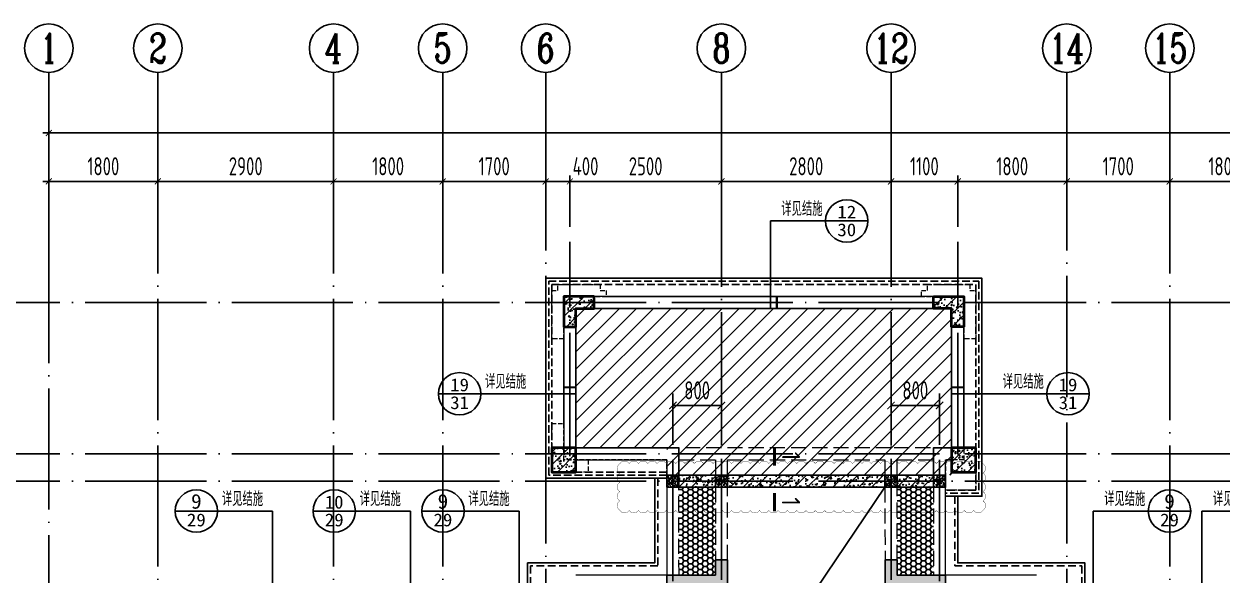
# Model space of a CAD drawing. Extents: x -461650 to 361314, y 245336 to 769729.
# Drawn here: x -12934 to 6839, y 649695 to 658795 of the extents above; entities that cross this region are included whole.
import ezdxf
from ezdxf.enums import TextEntityAlignment as Align

# ---------------------------------------------------------------- set-up
doc = ezdxf.new("R2010")
doc.units = 0
doc.header["$LTSCALE"] = 1000
for name, pattern in [('__DASH', [0.35, 0.25, -0.1]), ('DASH', [0.35, 0.25, -0.1]), ('DOTE', [2.42, 2, -0.2, 0.02, -0.2]), ('HIDDEN', [0.375, 0.25, -0.125])]:
    doc.linetypes.add(name, pattern=pattern)
doc.layers.get('0').update_dxf_attribs({"linetype": 'CONTINUOUS'})
doc.layers.get('DEFPOINTS').update_dxf_attribs({"linetype": 'CONTINUOUS'})
for name, color, linetype in [('A-AXIS', 1, 'CONTINUOUS'), ('A-DOTE', 10, 'DOTE'), ('AXIS_NUM', 7, 'CONTINUOUS'), ('DIM_IDEN', 67, 'CONTINUOUS'), ('HATCH', 8, 'CONTINUOUS'), ('PUB_TEXT', 2, 'CONTINUOUS'), ('ROOF', 183, 'CONTINUOUS'), ('S-B板填充', 251, 'CONTINUOUS'), ('S-B板边线', 2, 'CONTINUOUS'), ('S-B板配筋号', 7, 'CONTINUOUS'), ('S-L主梁线', 4, 'DASH'), ('S-Q墙填充', 252, 'CONTINUOUS'), ('S-Q墙实线', 6, 'CONTINUOUS'), ('S-Q墙标注', 3, 'CONTINUOUS'), ('S-Y一般标注', 3, 'CONTINUOUS'), ('S-Z柱填充', 252, 'CONTINUOUS'), ('S-Z柱实线', 6, 'CONTINUOUS'), ('S-构造柱', 212, 'CONTINUOUS'), ('THICK', 6, 'CONTINUOUS'), ('看线', 251, 'CONTINUOUS')]:
    doc.layers.add(name, color=color, linetype=linetype)
doc.layers.add('审图修改', color=2, linetype='CONTINUOUS', plot=False)
doc.layers.add('配箍校核', color=34, linetype='CONTINUOUS', plot=False)
doc.layers.add('平面-看线', color=45, linetype='CONTINUOUS', lineweight=15)
doc.styles.add('_TCH_AXIS', font='COMPLEX', dxfattribs={"bigfont": 'GBCBIG'})
doc.styles.add('_TCH_LABEL', font='simhei.ttf')
doc.styles.add('TSSD_Axis', font='complex.shx', dxfattribs={"width": 0.7, "bigfont": 'hztxt.shx'})
doc.styles.add('TSSD_DIMENSION', font='Tssdeng.shx', dxfattribs={"width": 0.7, "bigfont": 'tssdchn.shx'})
doc.styles.add('TSSD_Label', font='Tssdeng.shx', dxfattribs={"width": 0.7, "bigfont": 'hztxt.shx'})
doc.styles.add('TSSD_REIN', font='tssdeng.shx', dxfattribs={"width": 0.7, "height": 300, "bigfont": 'tssdchn.shx'})
doc.styles.add('结构文字', font='zstxt.shx', dxfattribs={"width": 0.7, "bigfont": 'zshz.shx'})
doc.dimstyles.new('STRUCK', dxfattribs={"dimtxt": 400, "dimasz": 121, "dimexe": 200, "dimexo": 150, "dimgap": 115, "dimtad": 1, "dimdec": 0, "dimdsep": 46, "dimtxsty": '结构文字', "dimblk": 'ARCHTICK', "dimcen": 400, "dimclrd": 3, "dimclre": 3, "dimclrt": 7, "dimadec": 0, "dimazin": 0, "dimtfac": 1, "dimtdec": 0, "dimtix": 1, "dimtmove": 2, "dimatfit": 3, "dimldrblk": '_DIMX', "dimfxl": 0, "dimtolj": 1, "dimtzin": 0, "dimarcsym": 0})
doc.dimstyles.new('TSSD_100_100', dxfattribs={"dimtxt": 300, "dimasz": 100, "dimexe": 100, "dimexo": 250, "dimgap": 100, "dimtad": 1, "dimdec": 0, "dimzin": 0, "dimdsep": 46, "dimtxsty": 'TSSD_DIMENSION', "dimblk": 'ARCHTICK', "dimcen": 0, "dimdle": 100, "dimclrt": 7, "dimadec": 0, "dimazin": 0, "dimtfac": 1, "dimtdec": 0, "dimtix": 1, "dimtmove": 2, "dimatfit": 3, "dimldrblk": 'ARCHTICK', "dimfxl": 0, "dimtolj": 1, "dimtzin": 0, "dimarcsym": 0})
pattern_1 = [(50, (46738.58, -83346.06), (215.17805, -18.82564), [22.5, -247.5]), (355, (46738.58, -83346.06), (-41.6254, 225.65764), [18, -198]), (100.4514, (46756.5, -83347.63), (173.55281, 206.83186), [19.12206, -210.34263]), (46.1842, (46738.58, -83286.06), (320.1723, -49.6557), [33.75, -371.25]), (96.6356, (46765.26, -83290.2), (280.3988, 292.23536), [28.6831, -315.5139]), (351.1842, (46738.58, -83286.06), (280.3986, 292.2356), [27, -297]), (21, (46768.58, -83301.06), (179.07212, -120.78567), [22.5, -247.5]), (326, (46768.58, -83301.06), (72.9946, 217.545), [18, -198]), (71.4514, (46783.5, -83311.13), (252.0668, 96.75915), [19.12206, -210.34263]), (37.5, (46738.58, -83346.06), (3.647957, 99.868156), [0, -195.6, 0, -201, 0, -198.75]), (7.5, (46738.58, -83346.06), (78.92086, 118.32351), [0, -114.6, 0, -191.1, 0, -75.75]), (327.5, (46671.68, -83346.06), (160.14673, -6.76646), [0, -75, 0, -234, 0, -310.5]), (317.5, (46641.68, -83346.06), (174.95585, 30.0315), [0, -97.5, 0, -155.4, 0, -220.5]), (45, (46738.58, -83346.06), (-106.06602, 106.06602), [])]

# ---------------------------------------------------------------- blocks, each defined once
blk = doc.blocks.new('ts_axno')
at = {"color": 0, "linetype": 'ByBlock', "lineweight": -2}
blk.add_circle((0, 0), 0.5, dxfattribs=at)
at = {"color": 0, "linetype": 'ByBlock', "lineweight": -2, "style": 'TSSD_Axis', "width": 0.7}
blk.add_attdef('A', text='', height=0.6, dxfattribs=at).set_placement((0, 0), align=Align.MIDDLE_CENTER)
blk = doc.blocks.new('_ArchTick')
at = {"color": 0, "linetype": 'ByBlock', "const_width": 0.15}
blk.add_lwpolyline([(-0.5, -0.5), (0.5, 0.5)], dxfattribs=at)
blk = doc.blocks.new('*D1621')
at = {"layer": 'DEFPOINTS', "color": 0}
for p in [(6400, 22100), (4600, 21100), (6400, 21100)]:
    blk.add_point(p, dxfattribs=at)
at = {"layer": 'S-Y一般标注', "color": 0, "lineweight": -2}
for p, q in [((4600, 21350), (4600, 22200)), ((6400, 21350), (6400, 22200)), ((4500, 22100), (6500, 22100))]:
    blk.add_line(p, q, dxfattribs=at)
at = {"layer": 'S-Y一般标注', "color": 0, "lineweight": -2, "xscale": 100, "yscale": 100, "zscale": 100, "rotation": 180}
blk.add_blockref('_ArchTick', (4600, 22100), dxfattribs=at)
at = {"layer": 'S-Y一般标注', "color": 0, "lineweight": -2, "xscale": 100, "yscale": 100, "zscale": 100}
blk.add_blockref('_ArchTick', (6400, 22100), dxfattribs=at)
at = {"layer": 'S-Y一般标注', "color": 7, "insert": (5500, 22350), "char_height": 300, "attachment_point": 5, "style": 'TSSD_DIMENSION'}
blk.add_mtext('\\A1;1800', dxfattribs=at)
blk = doc.blocks.new('*D1622')
at = {"layer": 'DEFPOINTS', "color": 0}
for p in [(9300, 22100), (6400, 21100), (9300, 21100)]:
    blk.add_point(p, dxfattribs=at)
at = {"layer": 'S-Y一般标注', "color": 0, "lineweight": -2}
for p, q in [((6400, 21350), (6400, 22200)), ((9300, 21350), (9300, 22200)), ((6300, 22100), (9400, 22100))]:
    blk.add_line(p, q, dxfattribs=at)
at = {"layer": 'S-Y一般标注', "color": 0, "lineweight": -2, "xscale": 100, "yscale": 100, "zscale": 100, "rotation": 180}
blk.add_blockref('_ArchTick', (6400, 22100), dxfattribs=at)
at = {"layer": 'S-Y一般标注', "color": 0, "lineweight": -2, "xscale": 100, "yscale": 100, "zscale": 100}
blk.add_blockref('_ArchTick', (9300, 22100), dxfattribs=at)
at = {"layer": 'S-Y一般标注', "color": 7, "insert": (7850, 22350), "char_height": 300, "attachment_point": 5, "style": 'TSSD_DIMENSION'}
blk.add_mtext('\\A1;2900', dxfattribs=at)
blk = doc.blocks.new('*D1623')
at = {"layer": 'DEFPOINTS', "color": 0}
for p in [(11100, 22100), (9300, 21100), (11100, 21100)]:
    blk.add_point(p, dxfattribs=at)
at = {"layer": 'S-Y一般标注', "color": 0, "lineweight": -2}
for p, q in [((9300, 21350), (9300, 22200)), ((11100, 21350), (11100, 22200)), ((9200, 22100), (11200, 22100))]:
    blk.add_line(p, q, dxfattribs=at)
at = {"layer": 'S-Y一般标注', "color": 0, "lineweight": -2, "xscale": 100, "yscale": 100, "zscale": 100, "rotation": 180}
blk.add_blockref('_ArchTick', (9300, 22100), dxfattribs=at)
at = {"layer": 'S-Y一般标注', "color": 0, "lineweight": -2, "xscale": 100, "yscale": 100, "zscale": 100}
blk.add_blockref('_ArchTick', (11100, 22100), dxfattribs=at)
at = {"layer": 'S-Y一般标注', "color": 7, "insert": (10200, 22350), "char_height": 300, "attachment_point": 5, "style": 'TSSD_DIMENSION'}
blk.add_mtext('\\A1;1800', dxfattribs=at)
blk = doc.blocks.new('*D1624')
at = {"layer": 'DEFPOINTS', "color": 0}
for p in [(12800, 22100), (11100, 21100), (12800, 21100)]:
    blk.add_point(p, dxfattribs=at)
at = {"layer": 'S-Y一般标注', "color": 0, "lineweight": -2}
for p, q in [((11100, 21350), (11100, 22200)), ((12800, 21350), (12800, 22200)), ((11000, 22100), (12900, 22100))]:
    blk.add_line(p, q, dxfattribs=at)
at = {"layer": 'S-Y一般标注', "color": 0, "lineweight": -2, "xscale": 100, "yscale": 100, "zscale": 100, "rotation": 180}
blk.add_blockref('_ArchTick', (11100, 22100), dxfattribs=at)
at = {"layer": 'S-Y一般标注', "color": 0, "lineweight": -2, "xscale": 100, "yscale": 100, "zscale": 100}
blk.add_blockref('_ArchTick', (12800, 22100), dxfattribs=at)
at = {"layer": 'S-Y一般标注', "color": 7, "insert": (11950, 22350), "char_height": 300, "attachment_point": 5, "style": 'TSSD_DIMENSION'}
blk.add_mtext('\\A1;1700', dxfattribs=at)
blk = doc.blocks.new('*D1625')
at = {"layer": 'DEFPOINTS', "color": 0}
for p in [(13200, 22100), (12800, 21100), (13200, 21100)]:
    blk.add_point(p, dxfattribs=at)
at = {"layer": 'S-Y一般标注', "color": 0, "lineweight": -2}
for p, q in [((12800, 21350), (12800, 22200)), ((13200, 21350), (13200, 22200)), ((12700, 22100), (13300, 22100))]:
    blk.add_line(p, q, dxfattribs=at)
at = {"layer": 'S-Y一般标注', "color": 0, "lineweight": -2, "xscale": 100, "yscale": 100, "zscale": 100, "rotation": 180}
blk.add_blockref('_ArchTick', (12800, 22100), dxfattribs=at)
at = {"layer": 'S-Y一般标注', "color": 0, "lineweight": -2, "xscale": 100, "yscale": 100, "zscale": 100}
blk.add_blockref('_ArchTick', (13200, 22100), dxfattribs=at)
at = {"layer": 'S-Y一般标注', "color": 7, "insert": (13458, 22350), "char_height": 300, "attachment_point": 5, "style": 'TSSD_DIMENSION'}
blk.add_mtext('\\A1;400', dxfattribs=at)
blk = doc.blocks.new('*D1626')
at = {"layer": 'DEFPOINTS', "color": 0}
for p in [(18500, 22100), (15700, 21100), (18500, 21100)]:
    blk.add_point(p, dxfattribs=at)
at = {"layer": 'S-Y一般标注', "color": 0, "lineweight": -2}
for p, q in [((15700, 21350), (15700, 22200)), ((18500, 21350), (18500, 22200)), ((15600, 22100), (18600, 22100))]:
    blk.add_line(p, q, dxfattribs=at)
at = {"layer": 'S-Y一般标注', "color": 0, "lineweight": -2, "xscale": 100, "yscale": 100, "zscale": 100, "rotation": 180}
blk.add_blockref('_ArchTick', (15700, 22100), dxfattribs=at)
at = {"layer": 'S-Y一般标注', "color": 0, "lineweight": -2, "xscale": 100, "yscale": 100, "zscale": 100}
blk.add_blockref('_ArchTick', (18500, 22100), dxfattribs=at)
at = {"layer": 'S-Y一般标注', "color": 7, "insert": (17100, 22350), "char_height": 300, "attachment_point": 5, "style": 'TSSD_DIMENSION'}
blk.add_mtext('\\A1;2800', dxfattribs=at)
blk = doc.blocks.new('*D1627')
at = {"layer": 'DEFPOINTS', "color": 0}
for p in [(19600, 22100), (18500, 21100), (19600, 21100)]:
    blk.add_point(p, dxfattribs=at)
at = {"layer": 'S-Y一般标注', "color": 0, "lineweight": -2}
for p, q in [((18500, 21350), (18500, 22200)), ((19600, 21350), (19600, 22200)), ((18400, 22100), (19700, 22100))]:
    blk.add_line(p, q, dxfattribs=at)
at = {"layer": 'S-Y一般标注', "color": 0, "lineweight": -2, "xscale": 100, "yscale": 100, "zscale": 100, "rotation": 180}
blk.add_blockref('_ArchTick', (18500, 22100), dxfattribs=at)
at = {"layer": 'S-Y一般标注', "color": 0, "lineweight": -2, "xscale": 100, "yscale": 100, "zscale": 100}
blk.add_blockref('_ArchTick', (19600, 22100), dxfattribs=at)
at = {"layer": 'S-Y一般标注', "color": 7, "insert": (19050, 22350), "char_height": 300, "attachment_point": 5, "style": 'TSSD_DIMENSION'}
blk.add_mtext('\\A1;1100', dxfattribs=at)
blk = doc.blocks.new('*D1628')
at = {"layer": 'DEFPOINTS', "color": 0}
for p in [(23100, 22100), (21400, 21100), (23100, 21100)]:
    blk.add_point(p, dxfattribs=at)
at = {"layer": 'S-Y一般标注', "color": 0, "lineweight": -2}
for p, q in [((21400, 21350), (21400, 22200)), ((23100, 21350), (23100, 22200)), ((21300, 22100), (23200, 22100))]:
    blk.add_line(p, q, dxfattribs=at)
at = {"layer": 'S-Y一般标注', "color": 0, "lineweight": -2, "xscale": 100, "yscale": 100, "zscale": 100, "rotation": 180}
blk.add_blockref('_ArchTick', (21400, 22100), dxfattribs=at)
at = {"layer": 'S-Y一般标注', "color": 0, "lineweight": -2, "xscale": 100, "yscale": 100, "zscale": 100}
blk.add_blockref('_ArchTick', (23100, 22100), dxfattribs=at)
at = {"layer": 'S-Y一般标注', "color": 7, "insert": (22250, 22350), "char_height": 300, "attachment_point": 5, "style": 'TSSD_DIMENSION'}
blk.add_mtext('\\A1;1700', dxfattribs=at)
blk = doc.blocks.new('*D1629')
at = {"layer": 'DEFPOINTS', "color": 0}
for p in [(24900, 22100), (23100, 21100), (24900, 21100)]:
    blk.add_point(p, dxfattribs=at)
at = {"layer": 'S-Y一般标注', "color": 0, "lineweight": -2}
for p, q in [((23100, 21350), (23100, 22200)), ((24900, 21350), (24900, 22200)), ((23000, 22100), (25000, 22100))]:
    blk.add_line(p, q, dxfattribs=at)
at = {"layer": 'S-Y一般标注', "color": 0, "lineweight": -2, "xscale": 100, "yscale": 100, "zscale": 100, "rotation": 180}
blk.add_blockref('_ArchTick', (23100, 22100), dxfattribs=at)
at = {"layer": 'S-Y一般标注', "color": 0, "lineweight": -2, "xscale": 100, "yscale": 100, "zscale": 100}
blk.add_blockref('_ArchTick', (24900, 22100), dxfattribs=at)
at = {"layer": 'S-Y一般标注', "color": 7, "insert": (24000, 22350), "char_height": 300, "attachment_point": 5, "style": 'TSSD_DIMENSION'}
blk.add_mtext('\\A1;1800', dxfattribs=at)
blk = doc.blocks.new('*D1643')
at = {"layer": 'DEFPOINTS', "color": 0}
for p in [(54600, 22900), (4600, 21100), (54600, 21100)]:
    blk.add_point(p, dxfattribs=at)
at = {"layer": 'S-Y一般标注', "color": 0, "lineweight": -2}
for p, q in [((4600, 21350), (4600, 23000)), ((54600, 21350), (54600, 23000)), ((4500, 22900), (54700, 22900))]:
    blk.add_line(p, q, dxfattribs=at)
at = {"layer": 'S-Y一般标注', "color": 0, "lineweight": -2, "xscale": 100, "yscale": 100, "zscale": 100, "rotation": 180}
blk.add_blockref('_ArchTick', (4600, 22900), dxfattribs=at)
at = {"layer": 'S-Y一般标注', "color": 0, "lineweight": -2, "xscale": 100, "yscale": 100, "zscale": 100}
blk.add_blockref('_ArchTick', (54600, 22900), dxfattribs=at)
at = {"layer": 'S-Y一般标注', "color": 7, "insert": (29600, 23150), "char_height": 300, "attachment_point": 5, "style": 'TSSD_DIMENSION'}
blk.add_mtext('\\A1;50000', dxfattribs=at)
blk = doc.blocks.new('*D1656')
at = {"layer": 'DEFPOINTS', "color": 0}
for p in [(15700, 22100), (13200, 21100), (15700, 21100)]:
    blk.add_point(p, dxfattribs=at)
at = {"layer": 'S-Y一般标注', "color": 0, "lineweight": -2}
for p, q in [((13200, 21350), (13200, 22200)), ((15700, 21350), (15700, 22200)), ((13100, 22100), (15800, 22100))]:
    blk.add_line(p, q, dxfattribs=at)
at = {"layer": 'S-Y一般标注', "color": 0, "lineweight": -2, "xscale": 100, "yscale": 100, "zscale": 100, "rotation": 180}
blk.add_blockref('_ArchTick', (13200, 22100), dxfattribs=at)
at = {"layer": 'S-Y一般标注', "color": 0, "lineweight": -2, "xscale": 100, "yscale": 100, "zscale": 100}
blk.add_blockref('_ArchTick', (15700, 22100), dxfattribs=at)
at = {"layer": 'S-Y一般标注', "color": 7, "insert": (14450, 22350), "char_height": 300, "attachment_point": 5, "style": 'TSSD_DIMENSION'}
blk.add_mtext('\\A1;2500', dxfattribs=at)
blk = doc.blocks.new('*D1657')
at = {"layer": 'DEFPOINTS', "color": 0}
for p in [(21400, 22100), (19600, 21100), (21400, 21100)]:
    blk.add_point(p, dxfattribs=at)
at = {"layer": 'S-Y一般标注', "color": 0, "lineweight": -2}
for p, q in [((19600, 21350), (19600, 22200)), ((21400, 21350), (21400, 22200)), ((19500, 22100), (21500, 22100))]:
    blk.add_line(p, q, dxfattribs=at)
at = {"layer": 'S-Y一般标注', "color": 0, "lineweight": -2, "xscale": 100, "yscale": 100, "zscale": 100, "rotation": 180}
blk.add_blockref('_ArchTick', (19600, 22100), dxfattribs=at)
at = {"layer": 'S-Y一般标注', "color": 0, "lineweight": -2, "xscale": 100, "yscale": 100, "zscale": 100}
blk.add_blockref('_ArchTick', (21400, 22100), dxfattribs=at)
at = {"layer": 'S-Y一般标注', "color": 7, "insert": (20500, 22350), "char_height": 300, "attachment_point": 5, "style": 'TSSD_DIMENSION'}
blk.add_mtext('\\A1;1800', dxfattribs=at)
blk = doc.blocks.new('20210729.03492876')
at = {"layer": 'ROOF', "ltscale": 0.8}
for points in [[(10500, 13200), (8500, 13200), (8500, 16500), (15700, 16500), (15700, 12900), (15100, 12900)], [(10700, 13250), (10700, 13700), (9000, 13700), (9000, 16000), (15200, 16000), (15200, 13700), (14900, 13700), (14900, 13250)]]:
    blk.add_lwpolyline(points, dxfattribs=at)
at = {"layer": 'ROOF', "linetype": '__DASH', "ltscale": 0.5}
for points in [[(10500, 13250), (8550, 13250), (8550, 16450), (15650, 16450), (15650, 12950), (15100, 12950)], [(10500, 13300), (8600, 13300), (8600, 16400), (15600, 16400), (15600, 13000), (15100, 13000)]]:
    blk.add_lwpolyline(points, dxfattribs=at)
at = {"layer": '平面-看线', "linetype": 'DASH', "ltscale": 0.3}
for points in [[(10500, 13250), (10500, 13500), (9200, 13500), (9200, 13300), (8600, 13300), (8600, 14100), (8800, 14100), (8800, 15500), (8600, 15500), (8600, 16300), (8700, 16300), (8700, 16400), (8990, 16400), (8990, 16400), (9110, 16400), (9110, 16400), (9400, 16400), (9400, 16300), (9500, 16300), (9500, 16200), (14700, 16200), (14700, 16300), (14800, 16300), (14800, 16400), (15090, 16400), (15090, 16400), (15210, 16400), (15210, 16400), (15500, 16400), (15500, 16300), (15600, 16300), (15600, 15500), (15400, 15500), (15400, 13700), (15600, 13700), (15600, 13000), (15100, 13000)], [(10500, 13250), (10500, 13500), (8800, 13500), (8800, 16200), (15400, 16200), (15400, 13500), (15100, 13500), (15100, 13250)]]:
    blk.add_lwpolyline(points, dxfattribs=at)
at = {"layer": '看线', "color": 201}
for points in [[(10300, 13200), (10300, 11800), (8200, 11800), (8200, 11000), (1800, 11000), (1800, 10000), (0, 10000), (0, 1500), (2850, 1500)], [(15300, 12900), (15300, 11800), (17400, 11800), (17400, 11000), (23800, 11000), (23800, 11000), (25300, 11000)]]:
    blk.add_lwpolyline(points, dxfattribs=at)
at = {"layer": '看线', "color": 201, "linetype": 'HIDDEN', "ltscale": 0.5}
for points in [[(10350, 13200), (10350, 11750), (8250, 11750), (8250, 10950), (1850, 10950), (1850, 9950), (50, 9950), (50, 1550), (2900, 1550)], [(15250, 12900), (15250, 11750), (17350, 11750), (17350, 10950), (23750, 10950), (23750, 10950), (25300, 10950)]]:
    blk.add_lwpolyline(points, dxfattribs=at)
blk = doc.blocks.new('20210807.15313138')
at = {"layer": 'S-Q墙填充'}
h = blk.add_hatch(color=252, dxfattribs=at)
h.dxf.hatch_style = 1
h.paths.add_polyline_path([(72216, 67840), (72216, 68190), (72016, 68190), (72016, 67940), (71216, 67940), (71216, 67740), (72016, 67740), (72016, 66540), (72216, 66540)])
h = blk.add_hatch(color=252, dxfattribs=at)
h.dxf.hatch_style = 1
h.paths.add_polyline_path([(74816, 67840), (74816, 66540), (75016, 66540), (75016, 67740), (75815, 67740), (75815, 67940), (75016, 67940), (75016, 68190), (74816, 68190)])
at = {"layer": 'S-Z柱填充'}
h = blk.add_hatch(dxfattribs=at)
h.set_pattern_fill('ARMORED', color=256, scale=30, style=0)
h.set_pattern_definition(pattern_1)
h.paths.add_polyline_path([(70016, 72540), (69516, 72540), (69516, 72040), (69716, 72040), (69716, 72340), (70016, 72340)])
h = blk.add_hatch(dxfattribs=at)
h.set_pattern_fill('ARMORED', color=256, scale=30, style=0)
h.set_pattern_definition(pattern_1)
h.paths.add_polyline_path([(75616, 72540), (76116, 72540), (76116, 72040), (75916, 72040), (75916, 72340), (75616, 72340)])
h = blk.add_hatch(dxfattribs=at)
h.set_pattern_fill('ARMORED', color=256, scale=30, style=0)
h.set_pattern_definition([(50, (-310092.94, 38050.78), (215.178055, -18.82564), [22.5, -247.5]), (355, (-310092.94, 38050.78), (-41.6254, 225.65764), [18, -198]), (100.4514, (-310075.01, 38049.2), (173.55281, 206.83186), [19.12206, -210.34263]), (46.1842, (-310092.94, 38110.78), (320.17231, -49.6557), [33.75, -371.25]), (96.6356, (-310066.26, 38106.64), (280.3988, 292.23536), [28.6831, -315.5139]), (351.1842, (-310092.94, 38110.78), (280.39858, 292.23558), [27, -297]), (21, (-310062.94, 38095.78), (179.072116, -120.78567), [22.5, -247.5]), (326, (-310062.94, 38095.78), (72.9946, 217.54501), [18, -198]), (71.4514, (-310048.02, 38085.71), (252.06679, 96.75915), [19.12206, -210.34263]), (37.5, (-310092.945, 38050.78), (3.647957, 99.868156), [0, -195.6, 0, -201, 0, -198.75]), (7.5, (-310092.94, 38050.78), (78.92086, 118.323514), [0, -114.6, 0, -191.1, 0, -75.75]), (327.5, (-310159.845, 38050.78), (160.146731, -6.766462), [0, -75, 0, -234, 0, -310.5]), (317.5, (-310189.84, 38050.78), (174.95585, 30.031495), [0, -97.5, 0, -155.4, 0, -220.5]), (45, (-310092.94, 38050.78), (-106.06602, 106.06602), [])])
h.paths.add_polyline_path([(69716, 70040), (69316, 70040), (69316, 69640), (69716, 69640)])
h = blk.add_hatch(dxfattribs=at)
h.set_pattern_fill('ARMORED', color=256, scale=30, style=0)
h.set_pattern_definition([(50, (-309692.94, 38050.78), (215.178055, -18.82564), [22.5, -247.5]), (355, (-309692.94, 38050.78), (-41.6254, 225.65764), [18, -198]), (100.4514, (-309675.01, 38049.21), (173.55281, 206.83186), [19.12206, -210.34263]), (46.1842, (-309692.94, 38110.78), (320.17231, -49.6557), [33.75, -371.25]), (96.6356, (-309666.26, 38106.64), (280.3988, 292.23536), [28.6831, -315.5139]), (351.1842, (-309692.94, 38110.78), (280.39858, 292.23558), [27, -297]), (21, (-309662.94, 38095.78), (179.072116, -120.78567), [22.5, -247.5]), (326, (-309662.94, 38095.78), (72.9946, 217.54501), [18, -198]), (71.4514, (-309648.02, 38085.71), (252.06679, 96.75915), [19.12206, -210.34263]), (37.5, (-309692.945, 38050.78), (3.647957, 99.868156), [0, -195.6, 0, -201, 0, -198.75]), (7.5, (-309692.94, 38050.78), (78.92086, 118.323514), [0, -114.6, 0, -191.1, 0, -75.75]), (327.5, (-309759.845, 38050.78), (160.146731, -6.766462), [0, -75, 0, -234, 0, -310.5]), (317.5, (-309789.84, 38050.78), (174.95585, 30.031495), [0, -97.5, 0, -155.4, 0, -220.5]), (45, (-309692.94, 38050.78), (-106.06602, 106.06602), [])])
h.paths.add_polyline_path([(76316, 70040), (75916, 70040), (75916, 69640), (76316, 69640)])
at = {"layer": 'S-L主梁线', "linetype": 'ByBlock', "lineweight": 18}
for p, q in [((75716, 72540), (70016, 72540)), ((69516, 72040), (69516, 70040)), ((76116, 70040), (76116, 72140)), ((69716, 69840), (71215, 69840)), ((71215, 69840), (71216, 67940)), ((75815, 67940), (75815, 69840)), ((72016, 69590), (71415, 69589)), ((74815, 69590), (72216, 69590)), ((75615, 69590), (75015, 69590)), ((75816, 69590), (75815, 69590)), ((71216, 67940), (69716, 67940)), ((77316, 67940), (75815, 67940))]:
    blk.add_line(p, q, dxfattribs=at)
at = {"layer": 'S-L主梁线', "linetype": 'DASH', "lineweight": 18}
for p, q in [((70016, 72340), (75716, 72340)), ((69716, 70040), (69716, 72040)), ((75916, 72140), (75916, 70040)), ((71315, 70040), (69716, 70040)), ((72116, 70040), (71315, 70040)), ((74915, 70040), (72116, 70040)), ((75916, 70040), (74915, 70040)), ((71415, 69589), (71415, 69840)), ((71415, 69840), (72016, 69840)), ((72016, 69840), (72016, 69590)), ((72216, 69590), (72216, 69840)), ((72216, 69840), (74815, 69840)), ((74815, 69840), (74815, 69590)), ((75015, 69590), (75015, 69840)), ((75015, 69840), (75615, 69840)), ((75615, 69840), (75615, 69590)), ((75815, 69840), (75916, 69840)), ((71415, 69389), (72016, 69390)), ((71416, 67940), (71415, 69389)), ((72016, 69390), (72016, 68190)), ((72216, 68190), (72216, 69390)), ((72216, 69390), (74815, 69390)), ((74815, 69390), (74816, 68190)), ((75015, 69390), (75616, 69390)), ((75016, 68190), (75015, 69390)), ((75615, 69390), (75615, 67940))]:
    blk.add_line(p, q, dxfattribs=at)
at = {"layer": 'S-Q墙实线'}
blk.add_lwpolyline([(72216, 67840), (72216, 68190), (72016, 68190), (72016, 67940), (71216, 67940), (71216, 67740), (72016, 67740), (72016, 66540), (72216, 66540), (72216, 67840)], dxfattribs=at)
blk.add_lwpolyline([(74816, 67840), (74816, 66540), (75016, 66540), (75016, 67740), (75815, 67740), (75815, 67940), (75016, 67940), (75016, 68190), (74816, 68190)], close=True, dxfattribs=at)
at = {"layer": 'S-Z柱实线', "lineweight": 35}
for points in [[(70016, 72540), (69516, 72540), (69516, 72040), (69716, 72040), (69716, 72340), (70016, 72340), (70016, 72540)], [(75616, 72540), (76116, 72540), (76116, 72040), (75916, 72040), (75916, 72340), (75616, 72340), (75616, 72540)]]:
    blk.add_lwpolyline(points, dxfattribs=at)
for points in [[(69716, 70040), (69316, 70040), (69316, 69640), (69716, 69640)], [(76316, 70040), (75916, 70040), (75916, 69640), (76316, 69640)]]:
    blk.add_lwpolyline(points, close=True, dxfattribs=at)
blk = doc.blocks.new('20210730.02141516')
at = {"layer": 'S-构造柱'}
h = blk.add_hatch(dxfattribs=at)
h.set_pattern_fill('ARMORED', color=256, scale=15, angle=-90, style=0)
h.set_pattern_definition([(320, (-154189.41, 3278673.45), (-9.4128202, -107.5890274), [11.25, -123.75]), (265, (-154189.41, 3278673.45), (112.82882, 20.8127), [9, -99]), (10.4514, (-154190.19, 3278664.49), (103.4159313, -86.7764073), [9.5610285, -105.1713168]), (316.1842, (-154159.41, 3278673.45), (-24.827852, -160.0861573), [16.875, -185.625]), (6.6356, (-154161.48, 3278660.11), (146.117681, -140.199406), [14.341543, -157.75695]), (261.1842, (-154159.41, 3278673.45), (146.11779, -140.199292), [13.5, -148.5]), (291, (-154166.91, 3278658.45), (-60.3928336, -89.5360578), [11.25, -123.75]), (236, (-154166.91, 3278658.45), (108.7725068, -36.4972998), [9, -99]), (341.4514, (-154171.94, 3278650.99), (48.3795745, -126.0333943), [9.5610285, -105.1713168]), (307.5, (-154189.41, 3278673.454), (49.93407807, -1.8239783), [0, -97.8, 0, -100.5, 0, -99.375]), (277.5, (-154189.41, 3278673.454), (59.1617568, -39.4604306), [0, -57.3, 0, -95.55, 0, -37.875]), (237.5, (-154189.41, 3278706.904), (-3.38323076, -80.07336543), [0, -37.5, 0, -117, 0, -155.25]), (227.5, (-154189.41, 3278721.904), (15.0157473, -87.4779254), [0, -48.75, 0, -77.7, 0, -110.25]), (315, (-154189.41, 3278673.454), (53.0330086, 53.0330086), [])])
h.paths.add_polyline_path([(200, 200), (200, 0), (0, 0), (0, 200)])
blk.add_lwpolyline([(200, 200), (200, 0), (0, 0), (0, 200)], close=True, dxfattribs=at)
blk = doc.blocks.new('20210809.18285270')
at = {"layer": 'ROOF', "rotation": 359.9999999538236}
for p in [(10300, 12550), (11100, 12550), (13900, 12550), (14700, 12550)]:
    blk.add_blockref('20210730.02141516', p, dxfattribs=at)
blk = doc.blocks.new('*D3016')
at = {"layer": 'DEFPOINTS', "color": 0}
for p in [(-1423, 652495), (-2223, 651695), (-1423, 651695)]:
    blk.add_point(p, dxfattribs=at)
at = {"layer": 'S-Q墙标注', "color": 3, "lineweight": -2}
for p, q in [((-2223, 651845), (-2223, 652695)), ((-1423, 651845), (-1423, 652695)), ((-2223, 652495), (-1423, 652495))]:
    blk.add_line(p, q, dxfattribs=at)
at = {"layer": 'S-Q墙标注', "color": 3, "lineweight": -2, "xscale": 121, "yscale": 121, "zscale": 121, "rotation": 180}
blk.add_blockref('_ArchTick', (-2223, 652495), dxfattribs=at)
at = {"layer": 'S-Q墙标注', "color": 3, "lineweight": -2, "xscale": 121, "yscale": 121, "zscale": 121}
blk.add_blockref('_ArchTick', (-1423, 652495), dxfattribs=at)
at = {"layer": 'S-Q墙标注', "color": 7, "insert": (-1823, 652745), "char_height": 300, "attachment_point": 5, "style": 'TSSD_REIN'}
blk.add_mtext('\\A1;800', dxfattribs=at)
blk = doc.blocks.new('_DIMX')
blk.add_line((-150, 0), (150, 0))
at = {"const_width": 50}
blk.add_lwpolyline([(-70, -70), (70, 70)], dxfattribs=at)
blk = doc.blocks.new('*D3017')
at = {"layer": 'DEFPOINTS', "color": 0}
for p in [(2177, 652495), (1377, 651695), (2177, 651695)]:
    blk.add_point(p, dxfattribs=at)
at = {"layer": 'S-Q墙标注', "color": 3, "lineweight": -2}
for p, q in [((1377, 651845), (1377, 652695)), ((2177, 651845), (2177, 652695)), ((1377, 652495), (2177, 652495))]:
    blk.add_line(p, q, dxfattribs=at)
at = {"layer": 'S-Q墙标注', "color": 3, "lineweight": -2, "xscale": 121, "yscale": 121, "zscale": 121, "rotation": 180}
blk.add_blockref('_ArchTick', (1377, 652495), dxfattribs=at)
at = {"layer": 'S-Q墙标注', "color": 3, "lineweight": -2, "xscale": 121, "yscale": 121, "zscale": 121}
blk.add_blockref('_ArchTick', (2177, 652495), dxfattribs=at)
at = {"layer": 'S-Q墙标注', "color": 7, "insert": (1777, 652745), "char_height": 300, "attachment_point": 5, "style": 'TSSD_REIN'}
blk.add_mtext('\\A1;800', dxfattribs=at)
blk = doc.blocks.new('20210810.07371259')
at = {"layer": 'DIM_IDEN'}
for p, q in [((14226, 18952), (15135, 18952)), ((14226, 17505), (14226, 18952)), ((15835, 18952), (15135, 18952)), ((9445, 16098), (8745, 16098)), ((10290, 16098), (9445, 16098)), ((11016, 16098), (10290, 16098)), ((17216, 16098), (17942, 16098)), ((17942, 16098), (18787, 16098)), ((19487, 16098), (18787, 16098)), ((5101, 14161), (4401, 14161)), ((6010, 14161), (5101, 14161)), ((6010, 12105), (6010, 14161)), ((7376, 14161), (6676, 14161)), ((8285, 14161), (7376, 14161)), ((8285, 12105), (8285, 14161)), ((9170, 14161), (8470, 14161)), ((10079, 14161), (9170, 14161)), ((10079, 12105), (10079, 14161)), ((19553, 14161), (20462, 14161)), ((19553, 12105), (19553, 14161)), ((21162, 14161), (20462, 14161)), ((21347, 14161), (22256, 14161)), ((21347, 12105), (21347, 14161))]:
    blk.add_line(p, q, dxfattribs=at)
at = {"layer": 'DIM_IDEN', "const_width": 35}
for points in [[(14331, 17505), (14331, 17705)], [(11016, 16203), (10816, 16203)], [(17216, 16203), (17416, 16203)]]:
    blk.add_lwpolyline(points, dxfattribs=at)
at = {"layer": 'DIM_IDEN'}
for centre in [(15485, 18952), (9095, 16098), (19137, 16098), (4751, 14161), (7026, 14161), (8820, 14161), (20812, 14161)]:
    blk.add_circle(centre, 350, dxfattribs=at)
at = {"layer": 'PUB_TEXT', "style": '_TCH_AXIS'}
for p in [(14405, 19035), (9515, 16182), (18057, 16182), (5171, 14245), (7446, 14245), (9240, 14245), (19732, 14245), (21526, 14245)]:
    blk.add_text('详见结施', height=236.3, dxfattribs=at).set_placement(p)
at = {"layer": 'PUB_TEXT', "style": '_TCH_LABEL'}
for s, height, width, p, p2 in [('12', 211.6, 1.022989, (15329, 18993), (15641, 18993)), ('30', 212, 1.017143, (15330, 18700), (15640, 18700)), ('19', 212.3, 1.011364, (8941, 16139), (9250, 16139)), ('19', 212.3, 1.011364, (18982, 16139), (19291, 16139)), ('31', 212.3, 1.011364, (8941, 15845), (9250, 15845)), ('31', 212.3, 1.011364, (18982, 15845), (19291, 15845)), ('9', 242, 1.011364, (4663, 14200), (4839, 14200)), ('9', 242, 1.011364, (8732, 14200), (8908, 14200)), ('9', 242, 1.011364, (20724, 14200), (20900, 14200)), ('10', 213.8, 0.988889, (6874, 14202), (7178, 14202)), ('29', 211.6, 1.022989, (4595, 13909), (4906, 13909)), ('29', 211.6, 1.022989, (6870, 13909), (7182, 13909)), ('29', 211.6, 1.022989, (8664, 13909), (8976, 13909)), ('29', 211.6, 1.022989, (20656, 13909), (20967, 13909))]:
    blk.add_text(s, height=height, dxfattribs=dict(at, width=width)).set_placement(p, p2, align=Align.FIT)
blk = doc.blocks.new('20210726.16350016')
at = {"layer": 'A-AXIS'}
for p, q in [((4600, 21100), (4600, 23900)), ((6400, 21100), (6400, 23900)), ((9300, 21100), (9300, 23900)), ((11100, 21100), (11100, 23900)), ((12800, 21100), (12800, 23900)), ((15700, 21100), (15700, 23900)), ((18500, 21100), (18500, 23900)), ((21400, 21100), (21400, 23900)), ((23100, 21100), (23100, 23900))]:
    blk.add_line(p, q, dxfattribs=at)
at = {"layer": 'A-DOTE'}
for p, q in [((4600, 21100), (4600, 3600)), ((6400, 10900), (6400, 21100)), ((9300, 10900), (9300, 21100)), ((11100, 10900), (11100, 21100)), ((12800, 13700), (12800, 21100)), ((13200, 17600), (13200, 21100)), ((15700, 13100.3), (15700, 21100)), ((18500, 13100.3), (18500, 21100)), ((19600, 17600), (19600, 21100)), ((21400, 13700), (21400, 21100)), ((23100, 10900), (23100, 21100)), ((55600, 20100), (3600, 20100)), ((55600, 17600), (3600, 17600)), ((14900, 15500), (14900, 17600)), ((19300, 15500), (19300, 17600)), ((55600, 17150), (3600, 17150))]:
    blk.add_line(p, q, dxfattribs=at)
at = {"layer": 'A-AXIS'}
ref = blk.add_blockref('ts_axno', (4600, 24300), dxfattribs=dict(at, xscale=800, yscale=800, zscale=800))
ref.add_attrib('1', '1', dxfattribs={"layer": 'AXIS_NUM', "height": 480, "style": 'TSSD_Axis', "width": 0.7}).set_placement((4600, 24300), align=Align.MIDDLE_CENTER)
ref = blk.add_blockref('ts_axno', (6400, 24300), dxfattribs=dict(at, xscale=800, yscale=800, zscale=800))
ref.add_attrib('2', '2', dxfattribs={"layer": 'AXIS_NUM', "height": 480, "style": 'TSSD_Axis', "width": 0.7}).set_placement((6400, 24300), align=Align.MIDDLE_CENTER)
ref = blk.add_blockref('ts_axno', (9300, 24300), dxfattribs=dict(at, xscale=800, yscale=800, zscale=800))
ref.add_attrib('3', '4', dxfattribs={"layer": 'AXIS_NUM', "height": 480, "style": 'TSSD_Axis', "width": 0.7}).set_placement((9300, 24300), align=Align.MIDDLE_CENTER)
ref = blk.add_blockref('ts_axno', (11100, 24300), dxfattribs=dict(at, xscale=800, yscale=800, zscale=800))
ref.add_attrib('4', '5', dxfattribs={"layer": 'AXIS_NUM', "height": 480, "style": 'TSSD_Axis', "width": 0.7}).set_placement((11100, 24300), align=Align.MIDDLE_CENTER)
ref = blk.add_blockref('ts_axno', (12800, 24300), dxfattribs=dict(at, xscale=800, yscale=800, zscale=800))
ref.add_attrib('5', '6', dxfattribs={"layer": 'AXIS_NUM', "height": 480, "style": 'TSSD_Axis', "width": 0.7}).set_placement((12800, 24300), align=Align.MIDDLE_CENTER)
ref = blk.add_blockref('ts_axno', (15700, 24300), dxfattribs=dict(at, xscale=800, yscale=800, zscale=800))
ref.add_attrib('6', '8', dxfattribs={"layer": 'AXIS_NUM', "height": 480, "style": 'TSSD_Axis', "width": 0.7}).set_placement((15700, 24300), align=Align.MIDDLE_CENTER)
ref = blk.add_blockref('ts_axno', (18500, 24300), dxfattribs=dict(at, xscale=800, yscale=800, zscale=800))
ref.add_attrib('7', '12', dxfattribs={"layer": 'AXIS_NUM', "height": 480, "style": 'TSSD_Axis', "width": 0.7}).set_placement((18500, 24300), align=Align.MIDDLE_CENTER)
ref = blk.add_blockref('ts_axno', (21400, 24300), dxfattribs=dict(at, xscale=800, yscale=800, zscale=800))
ref.add_attrib('8', '14', dxfattribs={"layer": 'AXIS_NUM', "height": 480, "style": 'TSSD_Axis', "width": 0.7}).set_placement((21400, 24300), align=Align.MIDDLE_CENTER)
ref = blk.add_blockref('ts_axno', (23100, 24300), dxfattribs=dict(at, xscale=800, yscale=800, zscale=800))
ref.add_attrib('9', '15', dxfattribs={"layer": 'AXIS_NUM', "height": 480, "style": 'TSSD_Axis', "width": 0.7}).set_placement((23100, 24300), align=Align.MIDDLE_CENTER)
at = {"layer": 'S-Y一般标注'}
for base, p1, p2, picture, middle in [((54600, 22900), (4600, 21100), (54600, 21100), '*D1643', (29600, 23150)), ((6400, 22100), (4600, 21100), (6400, 21100), '*D1621', (5500, 22350)), ((9300, 22100), (6400, 21100), (9300, 21100), '*D1622', (7850, 22350)), ((11100, 22100), (9300, 21100), (11100, 21100), '*D1623', (10200, 22350)), ((12800, 22100), (11100, 21100), (12800, 21100), '*D1624', (11950, 22350)), ((15700, 22100), (13200, 21100), (15700, 21100), '*D1656', (14450, 22350)), ((18500, 22100), (15700, 21100), (18500, 21100), '*D1626', (17100, 22350)), ((19600, 22100), (18500, 21100), (19600, 21100), '*D1627', (19050, 22350)), ((21400, 22100), (19600, 21100), (21400, 21100), '*D1657', (20500, 22350)), ((23100, 22100), (21400, 21100), (23100, 21100), '*D1628', (22250, 22350)), ((24900, 22100), (23100, 21100), (24900, 21100), '*D1629', (24000, 22350))]:
    dim = blk.add_linear_dim(base=base, p1=p1, p2=p2, dimstyle='TSSD_100_100', dxfattribs=at)
    dim.commit()
    dim.dimension.update_dxf_attribs({"geometry": picture, "text_midpoint": middle})
dim = blk.add_linear_dim(base=(13200, 22100), p1=(12800, 21100), p2=(13200, 21100), dimstyle='TSSD_100_100', dxfattribs=at)
dim.commit()
dim.dimension.update_dxf_attribs({"geometry": '*D1625', "text_midpoint": (13458.1, 22350), "dimtype": 160})

msp = doc.modelspace()

# ---------------------------------------------------------------- hatches: boundary and pattern name
at = {"layer": 'HATCH'}
h = msp.add_hatch(dxfattribs=at)
h.set_pattern_fill('ARMORED', color=252, scale=30, style=0)
h.set_pattern_definition([(50, (125437.63, 365264.41), (215.17805, -18.82564), [22.5, -247.5]), (355, (125437.63, 365264.41), (-41.6254, 225.65764), [18, -198]), (100.4514, (125455.57, 365262.84), (173.55281, 206.83186), [19.12206, -210.34263]), (46.1842, (125437.63, 365324.4), (320.17231, -49.6557), [33.75, -371.25]), (96.6356, (125464.3, 365320.27), (280.3988, 292.23536), [28.6831, -315.5139]), (351.1842, (125437.63, 365324.4), (280.3986, 292.23558), [27, -297]), (21, (125467.63, 365309.41), (179.07212, -120.78567), [22.5, -247.5]), (326, (125467.63, 365309.41), (72.9946, 217.54501), [18, -198]), (71.4514, (125482.56, 365299.35), (252.06679, 96.75915), [19.12206, -210.34263]), (37.5, (125437.634, 365264.41), (3.647957, 99.868156), [0, -195.6, 0, -201, 0, -198.75]), (7.5, (125437.63, 365264.41), (78.92086, 118.323514), [0, -114.6, 0, -191.1, 0, -75.75]), (327.5, (125370.734, 365264.41), (160.14673, -6.766462), [0, -75, 0, -234, 0, -310.5]), (317.5, (125340.73, 365264.41), (174.95585, 30.031495), [0, -97.5, 0, -155.4, 0, -220.5]), (45, (125437.63, 365264.41), (-106.06602, 106.06602), [])])
h.paths.add_polyline_path([(-2323.66, 651344.92), (2276.52, 651344.94), (2276.52, 651145.03), (-2323.66, 651145.01)])
at = {"layer": 'S-B板填充'}
h = msp.add_hatch(dxfattribs=at)
h.set_pattern_fill('METAL', color=256, scale=50, style=0)
h.set_pattern_definition([(45, (85210.67, 499451.18), (-141.42136, 141.42136), [])])
edge = h.paths.add_edge_path()
edge.add_line((-2323.27, 651344.93), (2376.73, 651345.16))
edge.add_line((2376.73, 651345.16), (2376.73, 651795.18))
edge.add_line((2376.73, 651795.18), (2376.73, 651995.05))
edge.add_line((2376.73, 651995.05), (2376.72, 654095.05))
edge.add_line((2376.72, 654095.05), (-3823.26, 654095.05))
edge.add_line((-3823.26, 654095.05), (-3823.27, 651795.05))
edge.add_line((-3823.27, 651795.05), (-2323.28, 651795.05))
edge.add_line((-2323.28, 651795.05), (-2323.27, 651345.05))
at = {"layer": 'S-B板填充', "linetype": 'ByBlock'}
h = msp.add_hatch(dxfattribs=at)
h.set_pattern_fill('HONEY', color=252, scale=17.142857, style=0)
h.set_pattern_definition([(0, (53555.35, 467558.645), (81.642857, 47.136514), [54.42857, -108.857143]), (120, (53555.35, 467558.645), (-81.642847, 47.136531), [54.42857, -108.857143]), (60, (53555.35, 467558.645), (1e-05, 94.273045), [-108.857143, 54.42857])])
h.paths.add_polyline_path([(-2123.41, 649695.05), (-1523.27, 649695.05), (-1523.27, 651145.03), (-2123.27, 651144.96)])
h = msp.add_hatch(dxfattribs=at)
h.set_pattern_fill('HONEY', color=252, scale=17.142857, style=0)
h.set_pattern_definition([(0, (57155.16, 467558.78), (81.642857, 47.136514), [54.42857, -108.857143]), (120, (57155.16, 467558.78), (-81.642847, 47.136531), [54.42857, -108.857143]), (60, (57155.16, 467558.78), (1e-05, 94.273045), [-108.857143, 54.42857])])
h.paths.add_polyline_path([(1476.4, 649695.18), (2076.54, 649695.18), (2076.73, 651145.05), (1476.73, 651145.05)])

# ---------------------------------------------------------------- linework, layer by layer
at = {"layer": 'S-B板边线'}
msp.add_lwpolyline([(-2323.66, 651344.92), (2276.52, 651344.94), (2276.52, 651145.03), (-2323.66, 651145.01)], close=True, dxfattribs=at)
at = {"layer": 'S-B板配筋号', "color": 1}
msp.add_lwpolyline([(-1323.27, 647295.32), (1276.24, 651145.05)], dxfattribs=at)
at = {"layer": 'THICK', "const_width": 50}
for points in [[(-549.29, 651500.17), (-549.29, 651800.17)], [(-549.29, 651049.56), (-549.29, 650749.56)]]:
    msp.add_lwpolyline(points, dxfattribs=at)
at = {"layer": '审图修改', "const_width": 5}
msp.add_lwpolyline([(-3098.87, 651533.24, -0.57735027), (-2945.24, 651533.24, -0.57735027), (-2791.62, 651533.24, -0.57735027), (-2637.99, 651533.24, -0.57735027), (-2484.36, 651533.24, -0.57735027), (-2330.73, 651533.24, -0.57735027), (-2177.1, 651533.24, -0.57735027), (-2023.48, 651533.24, -0.57735027), (-1869.85, 651533.24, -0.57735027), (-1716.22, 651533.24, -0.57735027), (-1562.59, 651533.24, -0.57735027), (-1408.96, 651533.24, -0.57735027), (-1255.34, 651533.24, -0.57735027), (-1101.71, 651533.24, -0.57735027), (-948.08, 651533.24, -0.57735027), (-794.45, 651533.24, -0.57735027), (-640.82, 651533.24, -0.57735027), (-487.2, 651533.24, -0.57735027), (-333.57, 651533.24, -0.57735027), (-179.94, 651533.24, -0.57735027), (-26.31, 651533.24, -0.57735027), (127.32, 651533.24, -0.57735027), (280.94, 651533.24, -0.57735027), (434.57, 651533.24, -0.57735027), (588.2, 651533.24, -0.57735027), (741.83, 651533.24, -0.57735027), (895.46, 651533.24, -0.57735027), (1049.09, 651533.24, -0.57735027), (1202.71, 651533.24, -0.57735027), (1356.34, 651533.24, -0.57735027), (1509.97, 651533.24, -0.57735027), (1663.6, 651533.24, -0.57735027), (1817.23, 651533.24, -0.57735027), (1970.85, 651533.24, -0.57735027), (2124.48, 651533.24, -0.57735027), (2278.11, 651533.24, -0.57735027), (2431.74, 651533.24, -0.57735027), (2585.37, 651533.24, -0.57735027), (2738.99, 651533.24, -0.57735027), (2892.62, 651533.24, -0.57735027), (2892.62, 651379.61, -0.57735027), (2892.62, 651225.98, -0.57735027), (2892.62, 651072.35, -0.57735027), (2892.62, 650918.73, -0.57735027), (2892.62, 650765.1, -0.57735027), (2738.99, 650765.1, -0.57735027), (2585.37, 650765.1, -0.57735027), (2431.74, 650765.1, -0.57735027), (2278.11, 650765.1, -0.57735027), (2124.48, 650765.1, -0.57735027), (1970.85, 650765.1, -0.57735027), (1817.23, 650765.1, -0.57735027), (1663.6, 650765.1, -0.57735027), (1509.97, 650765.1, -0.57735027), (1356.34, 650765.1, -0.57735027), (1202.71, 650765.1, -0.57735027), (1049.09, 650765.1, -0.57735027), (895.46, 650765.1, -0.57735027), (741.83, 650765.1, -0.57735027), (588.2, 650765.1, -0.57735027), (434.57, 650765.1, -0.57735027), (280.94, 650765.1, -0.57735027), (127.32, 650765.1, -0.57735027), (-26.31, 650765.1, -0.57735027), (-179.94, 650765.1, -0.57735027), (-333.57, 650765.1, -0.57735027), (-487.2, 650765.1, -0.57735027), (-640.82, 650765.1, -0.57735027), (-794.45, 650765.1, -0.57735027), (-948.08, 650765.1, -0.57735027), (-1101.71, 650765.1, -0.57735027), (-1255.34, 650765.1, -0.57735027), (-1408.96, 650765.1, -0.57735027), (-1562.59, 650765.1, -0.57735027), (-1716.22, 650765.1, -0.57735027), (-1869.85, 650765.1, -0.57735027), (-2023.48, 650765.1, -0.57735027), (-2177.1, 650765.1, -0.57735027), (-2330.73, 650765.1, -0.57735027), (-2484.36, 650765.1, -0.57735027), (-2637.99, 650765.1, -0.57735027), (-2791.62, 650765.1, -0.57735027), (-2945.24, 650765.1, -0.57735027), (-3098.87, 650765.1, -0.57735027), (-3098.87, 650918.73, -0.57735027), (-3098.87, 651072.35, -0.57735027), (-3098.87, 651225.98, -0.57735027), (-3098.87, 651379.61, -0.57735027), (-3098.87, 651533.24, -0.57735027), (-3098.87, 651533.24, -0.57735027)], format="xyb", dxfattribs=at)

# ---------------------------------------------------------------- block references
msp.add_blockref('20210729.03492876', (-12823.27, 638095.05))
at = {"layer": 'A-DOTE'}
msp.add_blockref('20210726.16350016', (-17123.27, 634095), dxfattribs=at)
at = {"layer": 'PUB_TEXT'}
msp.add_blockref('20210810.07371259', (-14839.15, 636590.42), dxfattribs=at)
at = {"layer": 'S-Q墙填充'}
msp.add_blockref('20210807.15313138', (-73538.91, 581755.5), dxfattribs=at)
at = {"layer": '配箍校核'}
msp.add_blockref('20210809.18285270', (-12623.29, 638595.21), dxfattribs=at)

# ---------------------------------------------------------------- texts
at = {"layer": 'THICK', "style": 'TSSD_Label'}
for p in [(-424.29, 651730.94), (-424.29, 650980.33)]:
    msp.add_text('1', height=300, rotation=270, dxfattribs=at).set_placement(p)

# ---------------------------------------------------------------- dimensions: what is measured, and where the dimension line sits
at = {"layer": 'S-Q墙标注'}
for base, p1, p2, picture, middle in [((-1423.27, 652495.05), (-2223.27, 651695.05), (-1423.27, 651695.05), '*D3016', (-1823.27, 652745.05)), ((2176.73, 652495.05), (1376.73, 651695.05), (2176.73, 651695.05), '*D3017', (1776.73, 652745.05))]:
    dim = msp.add_linear_dim(base=base, p1=p1, p2=p2, dimstyle='STRUCK', override={"dimtxt": 300, "dimgap": 100, "dimtxsty": 'TSSD_REIN'}, dxfattribs=at)
    dim.commit()
    dim.dimension.update_dxf_attribs({"geometry": picture, "text_midpoint": middle})

doc.saveas('drawing.dxf')
